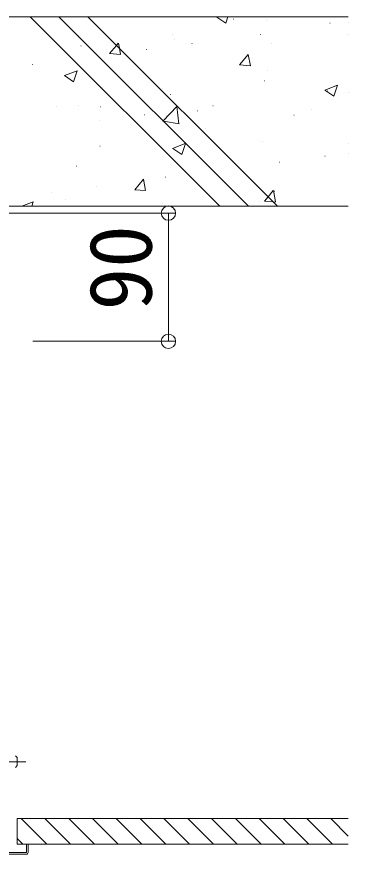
# Model space of a CAD drawing. Units: millimetres, scale not verified. Extents: x -4000 to 4000, y -2770 to 2770.
# Drawn here: x 191 to 424, y 482 to 1070 of the extents above; entities that cross this region are included whole.
import ezdxf
from ezdxf.enums import TextEntityAlignment as Align

# ---------------------------------------------------------------- set-up
doc = ezdxf.new("R2010")
doc.units = ezdxf.units.MM
doc.header["$LTSCALE"] = 20
doc.linetypes.add('CHAIN1', pattern=[8, 5, -1, 1, -1])
doc.layers.add('0-1_4-0', color=3, linetype='Continuous', lineweight=9)
doc.styles.add('ＭＳ ゴシック', font='')
doc.styles.get('ＭＳ ゴシック').set_extended_font_data('MS Gothic')

msp = doc.modelspace()

# ---------------------------------------------------------------- linework, layer by layer
at = {"layer": '0-1_4-0'}
for p, q in [((108.07, 1069.76), (423.44, 1069.76)), ((204.22, 1066.07), (204.32, 1066.07)), ((204.22, 1066.07), (204.32, 1066.07)), ((204.22, 1066.07), (204.32, 1066.07)), ((213.83, 1069.76), (213.93, 1069.76)), ((238.15, 1069.76), (238.25, 1069.76)), ((238.15, 1069.76), (238.25, 1069.76)), ((238.15, 1069.76), (238.25, 1069.76)), ((262.58, 1069.76), (262.68, 1069.76)), ((262.58, 1069.76), (262.68, 1069.76)), ((277.13, 1069.76), (277.23, 1069.76)), ((316.13, 1069.76), (316.23, 1069.76)), ((326.08, 1069.76), (326.18, 1069.76)), ((326.08, 1069.76), (326.18, 1069.76)), ((326.08, 1069.76), (326.18, 1069.76)), ((331.27, 1069.43), (332.14, 1069.76)), ((331.3, 1069.4), (337.62, 1065.14)), ((337.63, 1065.14), (339.18, 1069.76)), ((340.42, 1069.76), (340.52, 1069.76)), ((340.42, 1069.76), (340.52, 1069.76)), ((340.42, 1069.76), (340.52, 1069.76)), ((342.91, 1068.18), (343.01, 1068.18)), ((366.17, 1067.07), (366.27, 1067.07)), ((403.72, 1069.76), (403.82, 1069.76)), ((403.72, 1069.76), (403.82, 1069.76)), ((403.72, 1069.76), (403.82, 1069.76)), ((410.71, 1065.31), (410.81, 1065.31)), ((414.02, 1069.76), (414.12, 1069.76)), ((414.02, 1069.76), (414.12, 1069.76)), ((414.02, 1069.76), (414.12, 1069.76)), ((423.44, 1065.43), (423.54, 1065.43)), ((250.28, 1060.32), (250.38, 1060.32)), ((250.28, 1060.32), (250.38, 1060.32)), ((250.28, 1060.32), (250.38, 1060.32)), ((232.16, 1058.08), (232.26, 1058.08)), ((232.16, 1058.08), (232.26, 1058.08)), ((232.16, 1058.08), (232.26, 1058.08)), ((234.1, 1056.85), (234.2, 1056.85)), ((300.21, 1057.54), (300.31, 1057.54)), ((301.89, 1053.98), (301.99, 1053.98)), ((362.02, 1057.34), (362.12, 1057.34)), ((423.44, 1057.2), (423.54, 1057.2)), ((423.44, 1057.2), (423.54, 1057.2)), ((236.06, 1049.41), (236.16, 1049.41)), ((238.76, 1051.48), (238.86, 1051.48)), ((238.76, 1051.48), (238.86, 1051.48)), ((238.76, 1051.48), (238.86, 1051.48)), ((282.13, 1046.83), (282.23, 1046.83)), ((313.92, 1051.01), (314.02, 1051.01)), ((369.69, 1051.12), (369.79, 1051.12)), ((227.47, 1042.82), (227.57, 1042.82)), ((227.47, 1042.82), (227.57, 1042.82)), ((227.47, 1042.82), (227.57, 1042.82)), ((247.92, 1042.32), (248.02, 1042.32)), ((247.92, 1042.32), (248.02, 1042.32)), ((247.92, 1042.32), (248.02, 1042.32)), ((256.14, 1043.86), (263.73, 1043.19)), ((265.92, 1044.69), (266.02, 1044.69)), ((265.92, 1044.69), (266.02, 1044.69)), ((265.92, 1044.69), (266.02, 1044.69)), ((347.21, 1035.9), (353.33, 1043.19)), ((354.91, 1035.23), (353.44, 1043.19)), ((201.92, 1036.27), (202.02, 1036.27)), ((230.29, 1040), (230.39, 1040)), ((230.29, 1040), (230.39, 1040)), ((230.29, 1040), (230.39, 1040)), ((270.42, 1040.19), (270.52, 1040.19)), ((270.42, 1040.19), (270.52, 1040.19)), ((270.42, 1040.19), (270.52, 1040.19)), ((273.53, 1037.07), (273.63, 1037.07)), ((273.53, 1037.07), (273.63, 1037.07)), ((273.53, 1037.07), (273.63, 1037.07)), ((347.24, 1035.89), (354.83, 1035.22)), ((224.56, 1028.47), (233.45, 1031.88)), ((230.92, 1024.18), (233.49, 1031.85)), ((367.04, 1032.23), (367.14, 1032.23)), ((224.59, 1028.44), (230.91, 1024.18)), ((262.01, 1028.23), (262.11, 1028.23)), ((262.01, 1028.23), (262.11, 1028.23)), ((262.01, 1028.23), (262.11, 1028.23)), ((364.63, 1024.79), (364.73, 1024.79)), ((250.72, 1019.57), (250.82, 1019.57)), ((250.72, 1019.57), (250.82, 1019.57)), ((250.72, 1019.57), (250.82, 1019.57)), ((288.27, 1022.33), (288.37, 1022.33)), ((288.27, 1022.33), (288.37, 1022.33)), ((288.27, 1022.33), (288.37, 1022.33)), ((292.98, 1019.51), (293.08, 1019.51)), ((407.08, 1018.3), (415.97, 1021.71)), ((407.11, 1018.27), (413.42, 1014.01)), ((408.82, 1017.81), (408.92, 1017.81)), ((413.43, 1014), (416.01, 1021.68)), ((296.78, 1013.82), (296.88, 1013.82)), ((296.78, 1013.82), (296.88, 1013.82)), ((296.78, 1013.82), (296.88, 1013.82)), ((298.67, 1015.27), (298.77, 1015.27)), ((423.44, 1016.88), (423.54, 1016.88)), ((218.91, 1006.8), (219.01, 1006.8)), ((234.52, 1007.14), (234.62, 1007.14)), ((249.85, 1006.49), (249.95, 1006.49)), ((304.82, 994.67), (303.41, 1006.73)), ((328.61, 1007.25), (328.71, 1007.25)), ((270.67, 999.63), (270.77, 999.63)), ((270.67, 999.63), (270.77, 999.63)), ((270.67, 999.63), (270.77, 999.63)), ((280.51, 1000.92), (280.61, 1000.92)), ((285.26, 1004.98), (285.36, 1004.98)), ((285.26, 1004.98), (285.36, 1004.98)), ((285.26, 1004.98), (285.36, 1004.98)), ((288.3, 1001.95), (288.4, 1001.95)), ((288.3, 1001.95), (288.4, 1001.95)), ((288.3, 1001.95), (288.4, 1001.95)), ((306.29, 1004.31), (306.39, 1004.31)), ((306.29, 1004.31), (306.39, 1004.31)), ((306.29, 1004.31), (306.39, 1004.31)), ((317.64, 1003.62), (317.74, 1003.62)), ((385.44, 1000.76), (385.54, 1000.76)), ((397.48, 1004.34), (397.58, 1004.34)), ((248.72, 996.73), (248.82, 996.73)), ((273.98, 996.32), (274.08, 996.32)), ((273.98, 996.32), (274.08, 996.32)), ((273.98, 996.32), (274.08, 996.32)), ((320.04, 990.57), (320.14, 990.57)), ((320.04, 990.57), (320.14, 990.57)), ((320.04, 990.57), (320.14, 990.57)), ((323.41, 991.63), (323.51, 991.63)), ((288.32, 981.98), (288.42, 981.98)), ((288.32, 981.98), (288.42, 981.98)), ((288.32, 981.98), (288.42, 981.98)), ((363.09, 982.51), (363.19, 982.51)), ((249.35, 978.92), (249.45, 978.92)), ((300.37, 977.33), (309.26, 980.75)), ((300.4, 977.31), (306.72, 973.05)), ((306.73, 973.04), (309.3, 980.72)), ((308.51, 981.73), (308.61, 981.73)), ((308.51, 981.73), (308.61, 981.73)), ((308.51, 981.73), (308.61, 981.73)), ((423.44, 980.55), (423.54, 980.55)), ((297.12, 972.99), (297.22, 972.99)), ((297.23, 973.07), (297.33, 973.07)), ((297.23, 973.07), (297.33, 973.07)), ((297.23, 973.07), (297.33, 973.07)), ((407.2, 971.91), (407.3, 971.91)), ((423.44, 974.05), (423.54, 974.05)), ((423.44, 974.05), (423.54, 974.05)), ((232.97, 964.86), (233.07, 964.86)), ((343.29, 967.32), (343.39, 967.32)), ((343.29, 967.32), (343.39, 967.32)), ((343.29, 967.32), (343.39, 967.32)), ((375.41, 967.72), (375.51, 967.72)), ((311.05, 959.25), (311.15, 959.25)), ((311.05, 959.25), (311.15, 959.25)), ((311.05, 959.25), (311.15, 959.25)), ((328.67, 961.57), (328.77, 961.57)), ((328.67, 961.57), (328.77, 961.57)), ((328.67, 961.57), (328.77, 961.57)), ((331.76, 958.48), (331.86, 958.48)), ((331.76, 958.48), (331.86, 958.48)), ((331.76, 958.48), (331.86, 958.48)), ((346.67, 963.94), (346.77, 963.94)), ((346.67, 963.94), (346.77, 963.94)), ((346.67, 963.94), (346.77, 963.94)), ((273.74, 948.34), (279.86, 955.64)), ((281.43, 947.67), (279.97, 955.63)), ((295.2, 957.16), (295.3, 957.16)), ((247.1, 950.83), (247.2, 950.83)), ((273.76, 948.33), (281.36, 947.66)), ((320.48, 949.82), (320.58, 949.82)), ((320.48, 949.82), (320.58, 949.82)), ((320.48, 949.82), (320.58, 949.82)), ((343.27, 946.97), (343.37, 946.97)), ((343.27, 946.97), (343.37, 946.97)), ((343.27, 946.97), (343.37, 946.97)), ((372.53, 939.7), (371.06, 947.66)), ((371.91, 947.19), (372.01, 947.19)), ((215.31, 946.64), (215.41, 946.64)), ((225.12, 941.59), (225.22, 941.59)), ((366.54, 944.07), (366.64, 944.07)), ((366.54, 944.07), (366.64, 944.07)), ((366.54, 944.07), (366.64, 944.07)), ((194.67, 936.76), (202.55, 939.79)), ((196.36, 936.76), (196.46, 936.76)), ((196.36, 936.76), (196.46, 936.76)), ((196.36, 936.76), (196.46, 936.76)), ((201.59, 936.76), (202.59, 939.76)), ((207.41, 936.76), (207.51, 936.76)), ((232.7, 936.76), (232.8, 936.76)), ((232.7, 936.76), (232.8, 936.76)), ((249.91, 936.76), (250.01, 936.76)), ((292.91, 938.73), (293.01, 938.73)), ((295.35, 936.76), (295.45, 936.76)), ((296, 936.76), (296.1, 936.76)), ((296, 936.76), (296.1, 936.76)), ((303.46, 936.76), (303.56, 936.76)), ((303.46, 936.76), (303.56, 936.76)), ((357.02, 936.76), (357.12, 936.76)), ((357.02, 936.76), (357.12, 936.76)), ((361.54, 940.23), (361.64, 940.23)), ((410.57, 936.76), (410.67, 936.76)), ((410.57, 936.76), (410.67, 936.76)), ((410.57, 936.76), (410.67, 936.76)), ((191.27, 488.76), (191.27, 506.76)), ((197.77, 488.76), (197.77, 482.96)), ((197.77, 488.76), (198.97, 488.76)), ((198.97, 488.76), (198.97, 482.96)), ((180.17, 482.96), (197.77, 482.96)), ((180.17, 481.76), (197.77, 481.76))]:
    msp.add_line(p, q, dxfattribs=at)
at = {"layer": '0-1_4-0', "color": 2}
for p, q in [((200.53, 1069.76), (333.53, 936.76)), ((220.48, 1069.76), (353.48, 936.76)), ((240.85, 1069.76), (373.84, 936.76))]:
    msp.add_line(p, q, dxfattribs=at)
at = {"layer": '0-1_4-0', "color": 4}
for p, q in [((115.47, 931.89), (302.42, 931.89)), ((297.42, 931.89), (297.42, 921.89)), ((297.42, 851.89), (297.42, 921.89)), ((297.42, 841.89), (297.42, 851.89)), ((202.19, 841.89), (302.42, 841.89)), ((191.37, 549.58), (190.17, 550.78)), ((191.37, 543.98), (191.37, 549.58)), ((190.17, 542.78), (191.37, 543.98)), ((423.44, 506.76), (191.27, 506.76)), ((194.05, 506.76), (212.05, 488.76)), ((210.76, 506.76), (228.76, 488.76)), ((227.46, 506.76), (245.46, 488.76)), ((244.17, 506.76), (262.17, 488.76)), ((260.87, 506.76), (278.87, 488.76)), ((277.58, 506.76), (295.58, 488.76)), ((294.28, 506.76), (312.28, 488.76)), ((310.99, 506.76), (328.99, 488.76)), ((327.69, 506.76), (345.69, 488.76)), ((344.4, 506.76), (362.4, 488.76)), ((361.11, 506.76), (379.11, 488.76)), ((377.81, 506.76), (395.81, 488.76)), ((394.52, 506.76), (412.52, 488.76)), ((411.22, 506.76), (423.44, 494.54)), ((191.27, 492.84), (195.35, 488.76)), ((423.44, 488.76), (191.27, 488.76))]:
    msp.add_line(p, q, dxfattribs=at)
at = {"layer": '0-1_4-0', "linetype": 'CHAIN1'}
msp.add_line((164.74, 546.76), (197.48, 546.76), dxfattribs=at)
at = {"layer": '0-1_4-0'}
for points in [[(96.57, 936.76), (333.53, 936.76), (200.53, 1069.76), (108.07, 1069.76)], [(423.44, 1069.76), (240.85, 1069.76), (373.84, 936.76), (423.44, 936.76)], [(256.11, 1043.87), (260.96, 1049.64), (262.24, 1051.16)], [(263.81, 1043.2), (263, 1047.6), (262.35, 1051.16)], [(293.52, 996.44), (293.66, 996.59), (303.41, 1006.75)], [(293.53, 996.42), (293.87, 996.37), (304.83, 994.67)], [(364.83, 940.37), (367.3, 943.31), (370.95, 947.67)], [(364.86, 940.36), (370.76, 939.84), (372.45, 939.69)]]:
    msp.add_lwpolyline(points, dxfattribs=at)
for points in [[(220.48, 1069.76), (200.53, 1069.76), (333.53, 936.76), (353.48, 936.76)], [(240.85, 1069.76), (220.48, 1069.76), (353.48, 936.76), (373.84, 936.76)]]:
    msp.add_lwpolyline(points, close=True, dxfattribs=at)
at = {"layer": '0-1_4-0', "color": 4}
for centre in [(297.42, 931.89), (297.42, 841.89)]:
    msp.add_circle(centre, 5, dxfattribs=at)
at = {"layer": '0-1_4-0'}
msp.add_arc((197.77, 482.96), 1.2, 270, 0.00002, dxfattribs=at)

# ---------------------------------------------------------------- texts
at = {"layer": '0-1_4-0', "color": 2, "style": 'ＭＳ ゴシック'}
msp.add_text('90', height=43.99, rotation=90, dxfattribs=at).set_placement((298.9, 863.56), align=Align.BOTTOM_LEFT)

doc.saveas('drawing.dxf')
